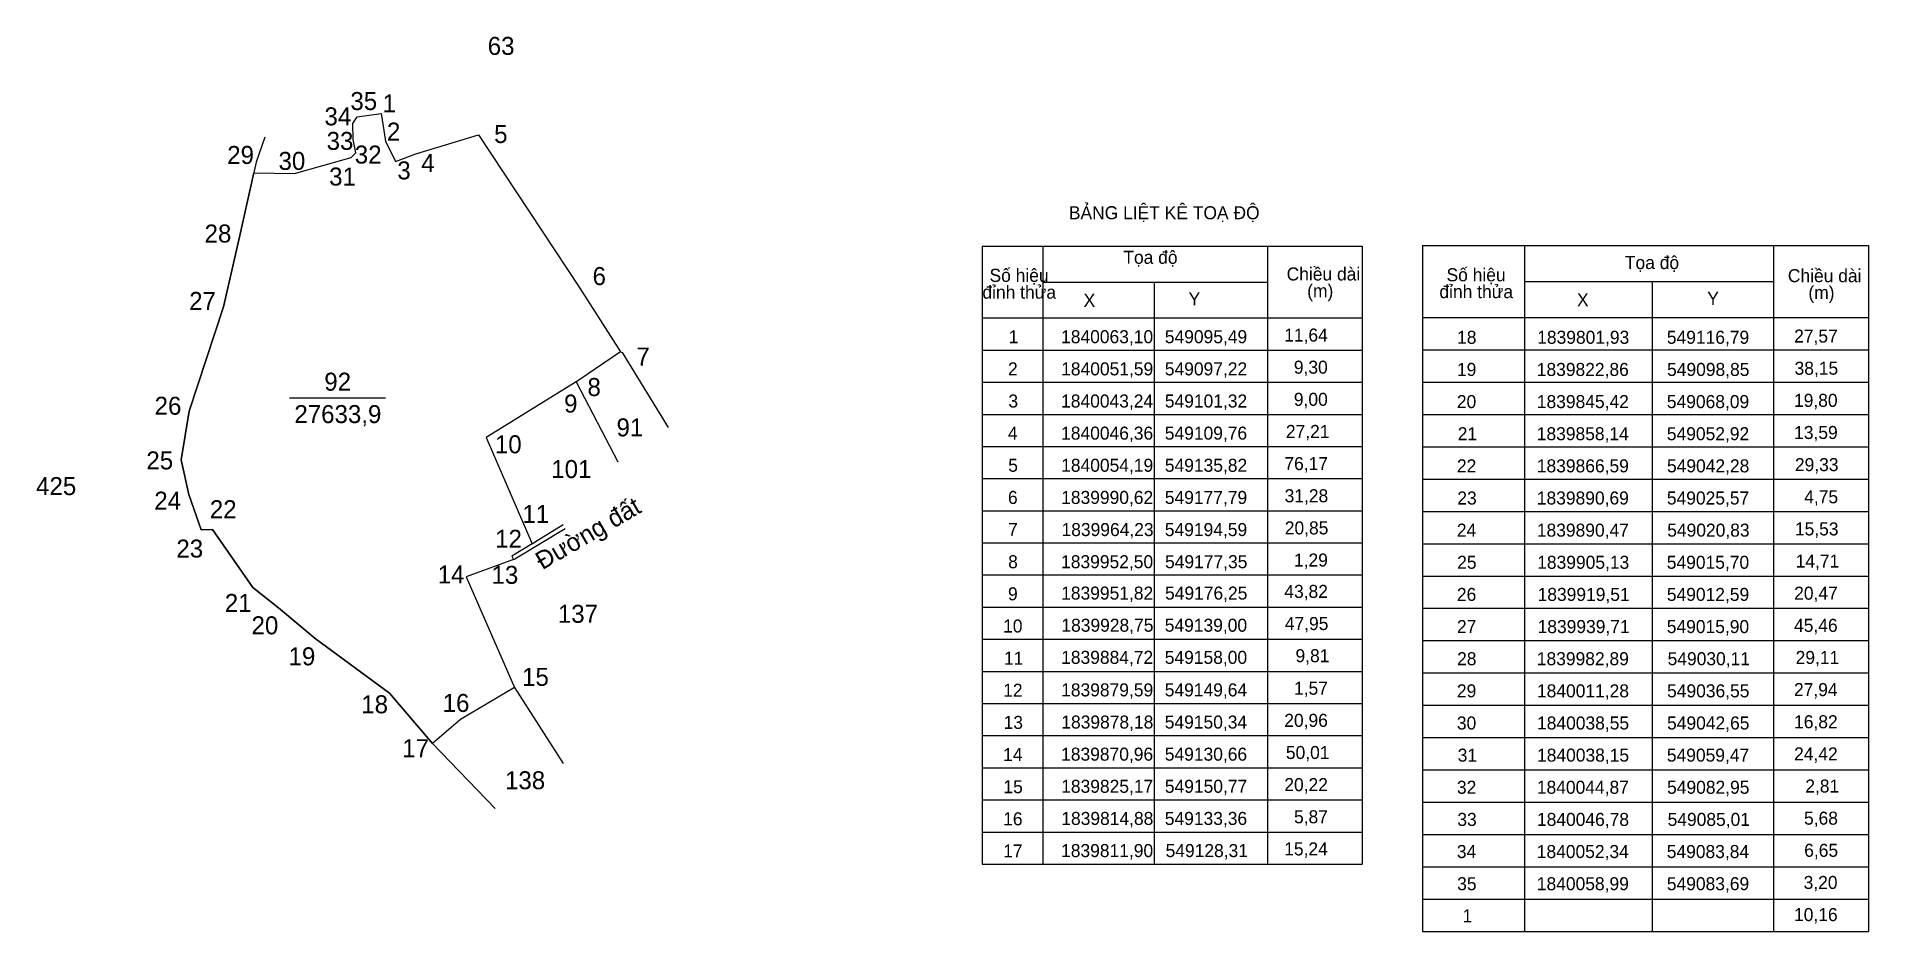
# Model space of a CAD drawing. Extents: x 548953 to 549712, y 1839724 to 1840095.
import ezdxf

# ---------------------------------------------------------------- set-up
doc = ezdxf.new("R2010")
doc.units = 0
doc.layers.add('Level 5', color=7, linetype='Continuous')

msp = doc.modelspace()

# ---------------------------------------------------------------- linework, layer by layer
at = {"layer": 'Level 5'}
for p, q in [((549344.56, 1840008.21), (549344.56, 1839752.01)), ((549344.56, 1840008.21), (549502.02, 1840008.21)), ((549369.71, 1840008.21), (549369.71, 1839752.01)), ((549462.87, 1839752.01), (549462.87, 1840008.21)), ((549502.02, 1840008.21), (549502.02, 1839752.01)), ((549526.98, 1840008.44), (549526.98, 1839724.16)), ((549526.98, 1840008.44), (549711.84, 1840008.44)), ((549569.29, 1840008.44), (549569.29, 1839724.16)), ((549672.55, 1840008.44), (549672.55, 1839724.16)), ((549711.84, 1840008.44), (549711.84, 1839724.16)), ((549369.71, 1839993.29), (549462.87, 1839993.29)), ((549415.81, 1839993.29), (549415.81, 1839752.01)), ((549569.29, 1839993.52), (549672.55, 1839993.52)), ((549622.18, 1839993.52), (549622.18, 1839724.16)), ((549344.56, 1839978.42), (549502.02, 1839978.42)), ((549526.98, 1839978.65), (549711.84, 1839978.65)), ((549194.54, 1839964.32), (549195.26, 1839964.05)), ((549195.26, 1839964.05), (549214.32, 1839933.07)), ((549344.56, 1839965.1), (549502.02, 1839965.1)), ((549526.98, 1839965.25), (549711.84, 1839965.25)), ((549176.21, 1839951.92), (549193.43, 1839918.82)), ((549344.56, 1839951.78), (549502.02, 1839951.78)), ((549526.98, 1839951.85), (549711.84, 1839951.85)), ((549057.33, 1839945.28), (549097.25, 1839945.28)), ((549344.56, 1839938.47), (549502.02, 1839938.47)), ((549526.98, 1839938.45), (549711.84, 1839938.45)), ((549344.56, 1839925.15), (549502.02, 1839925.15)), ((549526.98, 1839925.05), (549711.84, 1839925.05)), ((549344.56, 1839911.83), (549502.02, 1839911.83)), ((549526.98, 1839911.66), (549711.84, 1839911.66)), ((549344.56, 1839898.51), (549502.02, 1839898.51)), ((549526.98, 1839898.26), (549711.84, 1839898.26)), ((549171.61, 1839891.02), (549150.8, 1839878.5)), ((549344.56, 1839885.19), (549502.02, 1839885.19)), ((549526.98, 1839884.86), (549711.84, 1839884.86)), ((549150.29, 1839878.27), (549150.8, 1839878.5)), ((549344.56, 1839871.88), (549502.02, 1839871.88)), ((549526.98, 1839871.46), (549711.84, 1839871.46)), ((549344.56, 1839858.56), (549502.02, 1839858.56)), ((549526.98, 1839858.06), (549711.84, 1839858.06)), ((549344.56, 1839845.24), (549502.02, 1839845.24)), ((549526.98, 1839844.67), (549711.84, 1839844.67)), ((549344.56, 1839831.92), (549502.02, 1839831.92)), ((549526.98, 1839831.27), (549711.84, 1839831.27)), ((549150.72, 1839825.26), (549170.77, 1839793.8)), ((549344.56, 1839818.6), (549502.02, 1839818.6)), ((549526.98, 1839817.87), (549711.84, 1839817.87)), ((549116.74, 1839802.02), (549142.63, 1839775.15)), ((549344.56, 1839805.29), (549502.02, 1839805.29)), ((549526.98, 1839804.47), (549711.84, 1839804.47)), ((549344.56, 1839791.97), (549502.02, 1839791.97)), ((549526.98, 1839791.07), (549711.84, 1839791.07)), ((549344.56, 1839778.65), (549502.02, 1839778.65)), ((549526.98, 1839777.68), (549711.84, 1839777.68)), ((549344.56, 1839765.33), (549502.02, 1839765.33)), ((549526.98, 1839764.28), (549711.84, 1839764.28)), ((549344.56, 1839752.01), (549502.02, 1839752.01)), ((549526.98, 1839750.88), (549711.84, 1839750.88)), ((549526.98, 1839737.48), (549711.84, 1839737.48)), ((549526.98, 1839724.16), (549711.84, 1839724.16))]:
    msp.add_line(p, q, dxfattribs=at)
msp.add_lwpolyline([(549128.26, 1839811.99), (549116.74, 1839802.02), (549098.8, 1839822.95), (549068.04, 1839845.51), (549052.87, 1839858.23), (549042.23, 1839866.68), (549025.52, 1839890.78), (549020.78, 1839890.56), (549015.65, 1839905.22), (549012.54, 1839919.6), (549015.85, 1839939.8), (549030.06, 1839982.98), (549036.5, 1840011.37), (549042.6, 1840038.64), (549059.42, 1840038.24), (549082.9, 1840044.96), (549084.96, 1840046.87), (549083.79, 1840052.43), (549083.64, 1840059.08), (549085.38, 1840061.77), (549095.44, 1840063.19), (549097.17, 1840051.68), (549101.27, 1840043.33), (549109.71, 1840046.45), (549135.77, 1840054.28), (549177.74, 1839990.71), (549194.54, 1839964.32), (549177.3, 1839952.59), (549176.21, 1839951.92), (549138.95, 1839928.84), (549157.95, 1839884.81), (549149.59, 1839879.68), (549150.29, 1839878.27), (549130.61, 1839871.05), (549150.72, 1839825.26)], close=True, dxfattribs=at)
for points in [[(549047.23, 1840053.33), (549043.58, 1840043.05), (549036.5, 1840011.37), (549030.06, 1839982.98), (549015.85, 1839939.8), (549012.54, 1839919.6), (549015.65, 1839905.22), (549020.78, 1839890.56), (549025.52, 1839890.78), (549042.23, 1839866.68), (549052.87, 1839858.23), (549068.04, 1839845.51), (549098.8, 1839822.95), (549116.74, 1839802.02)], [(549157.95, 1839884.81), (549158.94, 1839885.42), (549170.86, 1839892.77)]]:
    msp.add_lwpolyline(points, dxfattribs=at)

# ---------------------------------------------------------------- texts
for s, height, p in [('63', 7.462, (549139.56, 1840087.46)), ('35', 7.462, (549082.64, 1840064.6)), ('34', 7.462, (549071.89, 1840058.25)), ('1', 7.46, (549096.01, 1840063.68)), ('2', 7.46, (549097.79, 1840051.96)), ('5', 7.46, (549142.22, 1840050.94)), ('29', 7.462, (549031.58, 1840042.26)), ('33', 7.462, (549072.79, 1840048.09)), ('32', 7.462, (549084.46, 1840042.42)), ('30', 7.462, (549052.85, 1840039.79)), ('3', 7.46, (549102.09, 1840035.85)), ('4', 7.46, (549112.01, 1840038.89)), ('31', 7.462, (549073.83, 1840033.31)), ('BẢNG LIỆT KÊ TOẠ ĐỘ', 5.4, (549380.45, 1840019.33)), ('28', 7.462, (549022.21, 1840009.69)), ('Tọa độ', 5.4, (549403.02, 1840000.86)), ('Tọa độ', 5.4, (549610.91, 1839998.69)), ('6', 7.46, (549183.02, 1839992.06)), ('Số hiệu', 5.4, (549347.56, 1839993.38)), ('Chiều dài', 5.4, (549470.71, 1839993.95)), ('Số hiệu', 5.4, (549536.99, 1839993.61)), ('Chiều dài', 5.4, (549678.47, 1839993.25)), ('27', 7.462, (549015.81, 1839981.74)), ('đỉnh thửa', 5.4, (549344.6, 1839986.41)), ('Y', 5.4, (549430.06, 1839983.62)), ('(m)', 5.4, (549479.23, 1839986.98)), ('đỉnh thửa', 5.4, (549534.03, 1839986.64)), ('X', 5.4, (549591.07, 1839983.24)), ('Y', 5.4, (549645.04, 1839983.85)), ('(m)', 5.4, (549686.98, 1839986.28)), ('X', 5.4, (549386.55, 1839983.02)), ('1', 5.4, (549355.54, 1839967.95)), ('1840063,10', 5.4, (549377.22, 1839967.95)), ('549095,49', 5.4, (549420.22, 1839967.95)), ('11,64', 5.4, (549469.7, 1839968.64)), ('27,57', 5.4, (549681.08, 1839968.22)), ('7', 7.46, (549201.17, 1839958.71)), ('18', 5.4, (549541.36, 1839967.71)), ('1839801,93', 5.4, (549574.57, 1839967.71)), ('549116,79', 5.4, (549628.3, 1839967.71)), ('2', 5.4, (549355.22, 1839954.62)), ('1840051,59', 5.4, (549377.25, 1839954.62)), ('549097,22', 5.4, (549420.22, 1839954.62)), ('9,30', 5.4, (549473.7, 1839955.32)), ('19', 5.4, (549541.3, 1839954.38)), ('1839822,86', 5.4, (549574.39, 1839954.38)), ('549098,85', 5.4, (549628.4, 1839954.38)), ('38,15', 5.4, (549681.25, 1839954.89)), ('92', 7.46, (549071.82, 1839948.27)), ('8', 7.46, (549180.9, 1839946.06)), ('26', 7.462, (549001.49, 1839938.29)), ('9', 7.46, (549171.22, 1839939.2)), ('3', 5.4, (549355.38, 1839941.3)), ('1840043,24', 5.4, (549377.22, 1839941.3)), ('549101,32', 5.4, (549420.22, 1839941.3)), ('9,00', 5.4, (549473.7, 1839941.99)), ('20', 5.4, (549541.27, 1839941.06)), ('1839845,42', 5.4, (549574.41, 1839941.06)), ('549068,09', 5.4, (549628.3, 1839941.06)), ('19,80', 5.4, (549681.01, 1839941.57)), ('27633,9', 7.46, (549059.42, 1839934.84)), ('91', 7.462, (549192.95, 1839929.33)), ('10', 7.462, (549142.53, 1839922.32)), ('4', 5.4, (549355.19, 1839927.98)), ('1840046,36', 5.4, (549377.23, 1839927.98)), ('549109,76', 5.4, (549420.2, 1839927.98)), ('27,21', 5.4, (549470.4, 1839928.67)), ('21', 5.4, (549541.62, 1839927.74)), ('1839858,14', 5.4, (549574.38, 1839927.74)), ('549052,92', 5.4, (549628.3, 1839927.74)), ('13,59', 5.4, (549681.06, 1839928.25)), ('25', 7.462, (548998.07, 1839915.64)), ('76,17', 5.4, (549469.78, 1839915.35)), ('29,33', 5.4, (549681.39, 1839914.93)), ('101', 7.462, (549165.9, 1839912.06)), ('5', 5.4, (549355.31, 1839914.66)), ('1840054,19', 5.4, (549377.25, 1839914.66)), ('549135,82', 5.4, (549420.22, 1839914.66)), ('22', 5.4, (549541.3, 1839914.42)), ('1839866,59', 5.4, (549574.41, 1839914.42)), ('549042,28', 5.4, (549628.36, 1839914.42)), ('425', 7.46, (548952.36, 1839905)), ('24', 7.462, (549001.35, 1839898.96)), ('6', 5.4, (549355.2, 1839901.33)), ('1839990,62', 5.4, (549377.25, 1839901.33)), ('549177,79', 5.4, (549420.22, 1839901.33)), ('31,28', 5.4, (549469.88, 1839902.03)), ('23', 5.4, (549541.46, 1839901.09)), ('1839890,69', 5.4, (549574.41, 1839901.09)), ('549025,57', 5.4, (549628.31, 1839901.09)), ('4,75', 5.4, (549685.24, 1839901.6)), ('22', 7.462, (549024.37, 1839895.41)), ('11', 7.462, (549153.93, 1839893.42)), ('12', 7.462, (549142.64, 1839883.16)), ('7', 5.4, (549355.23, 1839888.01)), ('1839964,23', 5.4, (549377.41, 1839888.01)), ('549194,59', 5.4, (549420.22, 1839888.01)), ('20,85', 5.4, (549469.95, 1839888.7)), ('24', 5.4, (549541.27, 1839887.77)), ('1839890,47', 5.4, (549574.42, 1839887.77)), ('549020,83', 5.4, (549628.46, 1839887.77)), ('15,53', 5.4, (549681.39, 1839888.28)), ('23', 7.462, (549010.51, 1839879.1)), ('14', 7.462, (549118.82, 1839868.36)), ('13', 7.462, (549141.13, 1839868.22)), ('8', 5.4, (549355.28, 1839874.69)), ('1839952,50', 5.4, (549377.22, 1839874.69)), ('549177,35', 5.4, (549420.31, 1839874.69)), ('1,29', 5.4, (549473.75, 1839875.38)), ('25', 5.4, (549541.39, 1839874.45)), ('1839905,13', 5.4, (549574.57, 1839874.45)), ('549015,70', 5.4, (549628.28, 1839874.45)), ('14,71', 5.4, (549681.7, 1839874.96)), ('1839951,82', 5.4, (549377.25, 1839861.68)), ('549176,25', 5.4, (549420.31, 1839861.68)), ('43,82', 5.4, (549469.75, 1839862.38)), ('20,47', 5.4, (549681.08, 1839861.64)), ('21', 7.462, (549030.59, 1839856.57)), ('137', 7.46, (549168.64, 1839852.06)), ('9', 5.4, (549355.22, 1839861.37)), ('26', 5.4, (549541.28, 1839861.13)), ('1839919,51', 5.4, (549574.73, 1839861.13)), ('549012,59', 5.4, (549628.3, 1839861.13)), ('20', 7.462, (549041.66, 1839847.28)), ('10', 5.4, (549353.2, 1839848.04)), ('1839928,75', 5.4, (549377.34, 1839848.36)), ('549139,00', 5.4, (549420.19, 1839848.36)), ('47,95', 5.4, (549469.95, 1839849.05)), ('27', 5.4, (549541.31, 1839847.8)), ('1839939,71', 5.4, (549574.73, 1839847.8)), ('549015,90', 5.4, (549628.28, 1839847.8)), ('45,46', 5.4, (549681.03, 1839848.31)), ('19', 7.462, (549057.01, 1839834.44)), ('11', 5.4, (549353.54, 1839834.72)), ('1839884,72', 5.4, (549377.25, 1839835.04)), ('549158,00', 5.4, (549420.19, 1839835.04)), ('9,81', 5.4, (549474.39, 1839835.73)), ('28', 5.4, (549541.36, 1839834.48)), ('1839982,89', 5.4, (549574.41, 1839834.48)), ('549030,11', 5.4, (549628.62, 1839834.48)), ('29,11', 5.4, (549681.7, 1839834.99)), ('15', 7.462, (549153.8, 1839825.93)), ('18', 7.462, (549087.15, 1839814.55)), ('16', 7.462, (549120.88, 1839815.11)), ('12', 5.4, (549353.22, 1839821.4)), ('1839879,59', 5.4, (549377.25, 1839821.56)), ('549149,64', 5.4, (549420.19, 1839821.56)), ('1,57', 5.4, (549473.77, 1839822.25)), ('29', 5.4, (549541.3, 1839821.16)), ('1840011,28', 5.4, (549574.47, 1839821.16)), ('549036,55', 5.4, (549628.4, 1839821.16)), ('27,94', 5.4, (549681, 1839821.67)), ('20,96', 5.4, (549469.73, 1839808.93)), ('13', 5.4, (549353.39, 1839808.08)), ('1839878,18', 5.4, (549377.31, 1839808.23)), ('549150,34', 5.4, (549420.19, 1839808.23)), ('30', 5.4, (549541.27, 1839807.84)), ('1840038,55', 5.4, (549574.5, 1839807.84)), ('549042,65', 5.4, (549628.4, 1839807.84)), ('16,82', 5.4, (549681.05, 1839808.35)), ('17', 7.462, (549104.12, 1839796.36)), ('D', 0.0374, (549116.73, 1839802.01)), ('D', 0.0374, (549116.73, 1839802.01)), ('D', 0.0374, (549116.73, 1839802.01)), ('D', 0.0374, (549116.73, 1839802.01)), ('D', 0.0374, (549116.73, 1839802.01)), ('14', 5.4, (549353.19, 1839794.75)), ('1839870,96', 5.4, (549377.23, 1839794.91)), ('549130,66', 5.4, (549420.2, 1839794.91)), ('50,01', 5.4, (549470.4, 1839795.6)), ('31', 5.4, (549541.62, 1839794.51)), ('1840038,15', 5.4, (549574.5, 1839794.51)), ('549059,47', 5.4, (549628.31, 1839794.51)), ('24,42', 5.4, (549681.05, 1839795.02)), ('138', 7.46, (549146.73, 1839783.07)), ('15', 5.4, (549353.32, 1839781.43)), ('1839825,17', 5.4, (549377.26, 1839781.59)), ('549150,77', 5.4, (549420.23, 1839781.59)), ('20,22', 5.4, (549469.75, 1839782.28)), ('32', 5.4, (549541.3, 1839781.19)), ('1840044,87', 5.4, (549574.42, 1839781.19)), ('549082,95', 5.4, (549628.4, 1839781.19)), ('2,81', 5.4, (549685.69, 1839781.7)), ('16', 5.4, (549353.21, 1839768.11)), ('1839814,88', 5.4, (549377.31, 1839768.27)), ('549133,36', 5.4, (549420.2, 1839768.27)), ('5,87', 5.4, (549473.77, 1839768.96)), ('33', 5.4, (549541.46, 1839767.87)), ('1840046,78', 5.4, (549574.47, 1839767.87)), ('549085,01', 5.4, (549628.62, 1839767.87)), ('5,68', 5.4, (549685.17, 1839768.38)), ('15,24', 5.4, (549469.7, 1839755.64)), ('17', 5.4, (549353.23, 1839754.79)), ('1839811,90', 5.4, (549377.22, 1839754.94)), ('549128,31', 5.4, (549420.54, 1839754.94)), ('34', 5.4, (549541.27, 1839754.55)), ('1840052,34', 5.4, (549574.38, 1839754.55)), ('549083,84', 5.4, (549628.27, 1839754.55)), ('6,65', 5.4, (549685.24, 1839755.06)), ('35', 5.4, (549541.39, 1839741.22)), ('1840058,99', 5.4, (549574.41, 1839741.22)), ('549083,69', 5.4, (549628.3, 1839741.22)), ('3,20', 5.4, (549685, 1839741.73)), ('1', 5.4, (549543.62, 1839727.9)), ('10,16', 5.4, (549681.03, 1839728.41))]:
    msp.add_text(s, height=height, dxfattribs=at).set_placement(p)
msp.add_text('Đường đất', height=7.462, rotation=30.27874, dxfattribs=at).set_placement((549162.2, 1839873.83))

doc.saveas('drawing.dxf')
